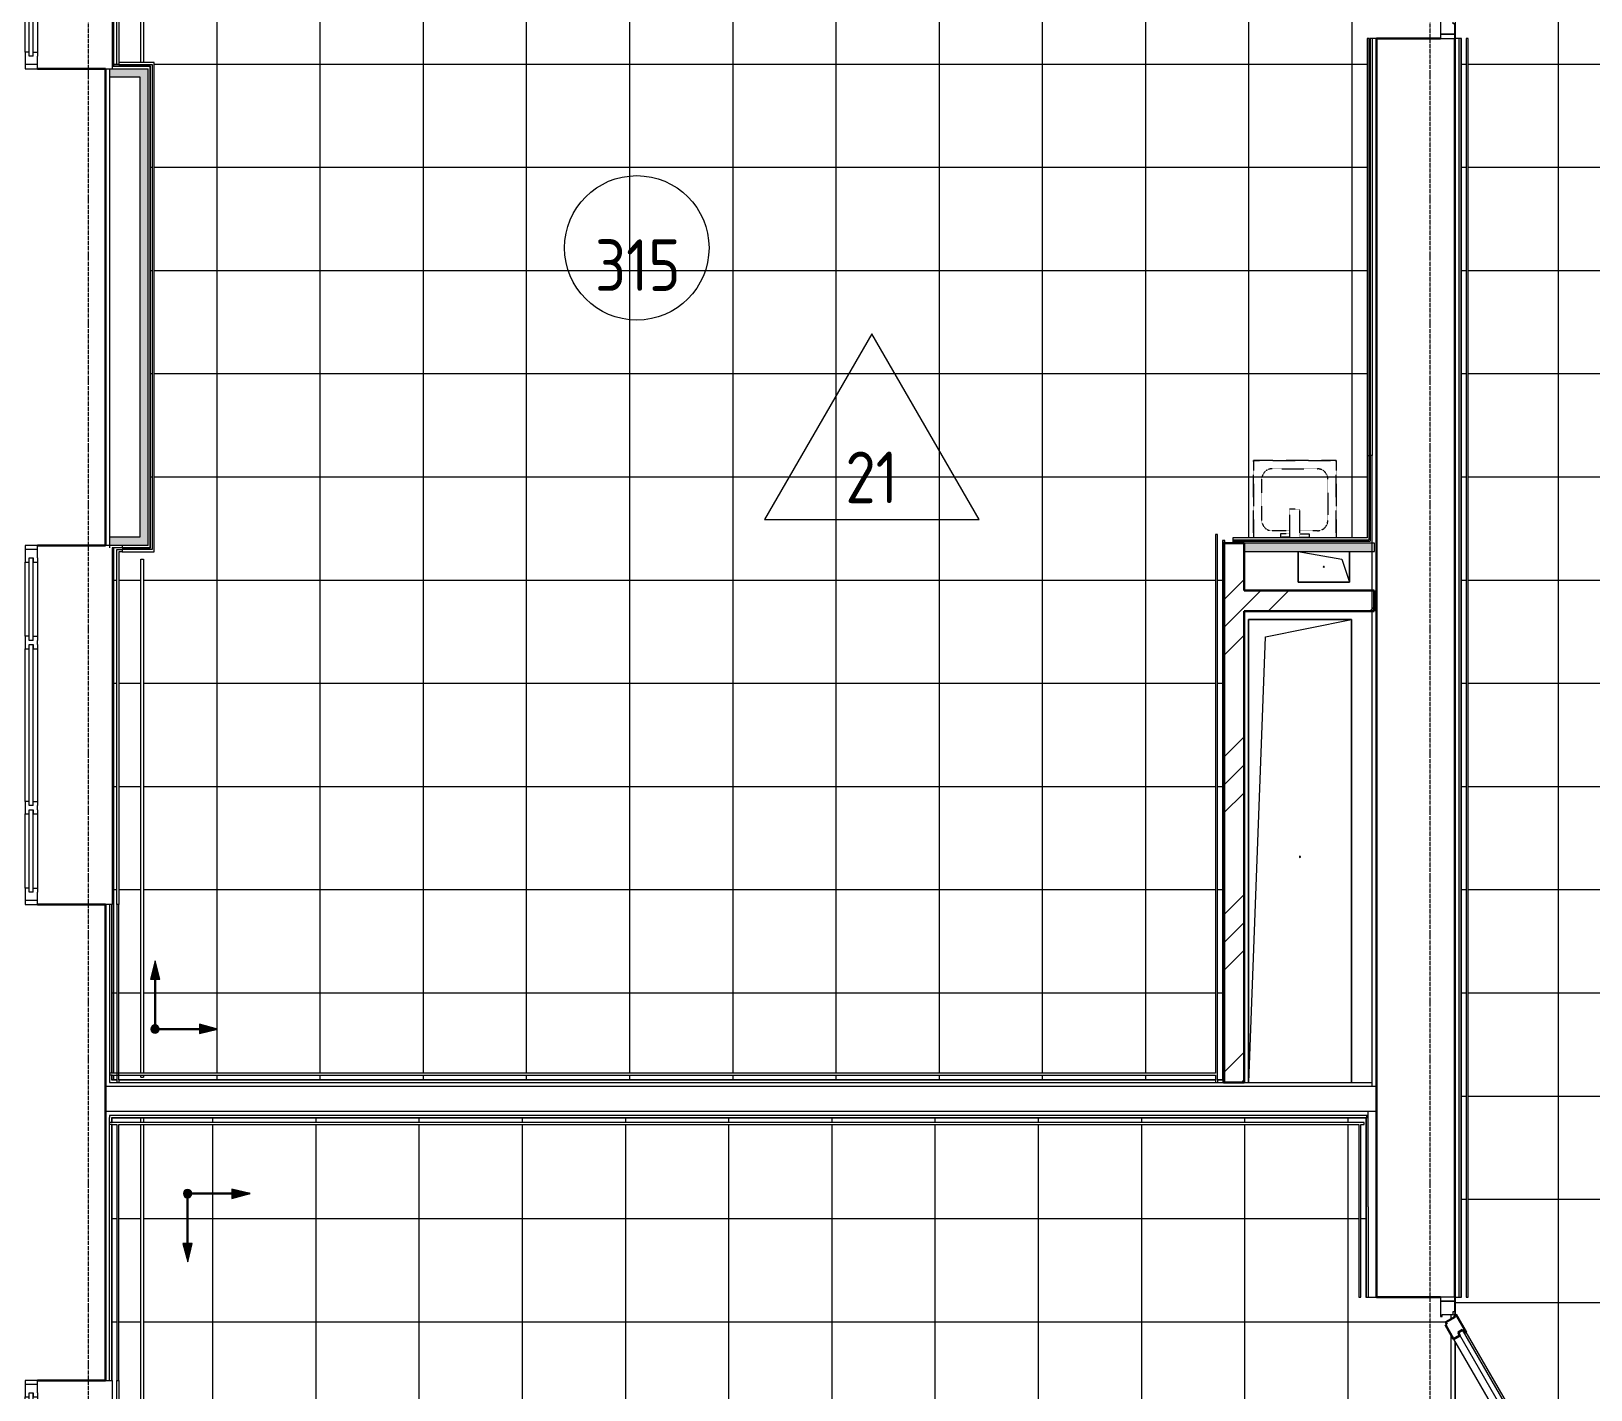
# Model space of a CAD drawing. Header units: millimetres. Extents: x -11798 to 72626, y -32713 to 44110.
# Drawn here: x -6778 to 779, y 27368 to 33950 of the extents above; entities that cross this region are included whole.
import ezdxf

# ---------------------------------------------------------------- set-up
doc = ezdxf.new("R2010")
doc.units = ezdxf.units.MM
doc.linetypes.add('200_ШТРИХ_ш1п0_6_', pattern=[1.6, 1, -0.6])
doc.linetypes.add('ADSK_Линия сетки', pattern=[25, 20, -2.5, 0, -2.5])
for name, color, linetype, lineweight in [('_ Окна', 7, 'Continuous', 9), ('Двери', 7, 'Continuous', 9), ('Марки', 7, 'Continuous', 20), ('Марки помещений', 7, 'Continuous', 20), ('Обобщенные модели', 7, 'Continuous', 18), ('Окна', 7, 'Continuous', 9), ('Оси', 7, 'Continuous', 9), ('Перекрытие', 7, 'Continuous', 18), ('Перекрытие штриховка', 7, 'Continuous', 18), ('Сантехника', 7, 'Continuous', 18), ('Стены внутренние', 7, 'Continuous', 18), ('Стены наружные', 7, 'Continuous', 18), ('Стены несущие', 7, 'Continuous', 30), ('Стены отделка', 7, 'Continuous', 30), ('Стены перегородки', 7, 'Continuous', 30), ('Стены штриховка', 7, 'Continuous', 9), ('Узлы', 7, 'Continuous', 18)]:
    doc.layers.add(name, color=color, linetype=linetype, lineweight=lineweight)
doc.layers.add('Линии', color=7, linetype='Continuous', lineweight=9, true_color=0x00a600)
doc.styles.add('GOST Common_2', font='GOST_Common.ttf', dxfattribs={"width": 0.9, "height": 250})
pattern_1 = [(45, (0, 0), (-381.661, 381.661), []), (45, (134.94, 0), (0, 763.322), []), (45, (-134.94, 0), (0, 763.322), [])]

# ---------------------------------------------------------------- blocks, each defined once
blk = doc.blocks.new('Дверь-Alumark_двупольная с глухим окном_S70 - 1400х2200 алюм ост Д30п-6129806-План полов 3-го этажа')
at = {"layer": 'Двери'}
for p, q in [((268.3, 623.2), (-416.7, 227.7)), ((248.2, 622), (-405.6, 244.5)), ((281.3, 600.7), (268.3, 623.2)), ((-403.7, 205.2), (281.3, 600.7)), ((-370.6, 183.9), (283.2, 561.4)), ((505.6, 290.7), (518.6, 313.2)), ((518.6, 313.2), (666.7, 227.7)), ((655.6, 244.5), (538.7, 312)), ((-416.7, 227.7), (-403.7, 205.2)), ((503.7, 251.4), (620.6, 183.9)), ((653.7, 205.2), (505.6, 290.7)), ((666.7, 227.7), (653.7, 205.2)), ((-575, 190), (-575, 120)), ((-555, 190), (-575, 190)), ((-555, 120), (-555, 190)), ((-505, 190), (-555, 190)), ((-555, 190), (-555, 120)), ((-505, 181), (-505, 190)), ((-490, 181), (-505, 181)), ((-490, 129), (-490, 181)), ((755, 181), (740, 181)), ((740, 181), (740, 129)), ((755, 190), (755, 181)), ((805, 190), (755, 190)), ((825, 190), (805, 190)), ((805, 190), (805, 120)), ((805, 120), (805, 190)), ((825, 120), (825, 190)), ((-575, 120), (-555, 120)), ((-555, 120), (-480, 120)), ((-480, 129), (-490, 129)), ((-480, 120), (-480, 129)), ((740, 129), (730, 129)), ((730, 129), (730, 120)), ((730, 120), (805, 120)), ((805, 120), (825, 120))]:
    blk.add_line(p, q, dxfattribs=at)
at = {"layer": 'Двери', "lineweight": 30}
for p, q in [((317.5, 662), (248.2, 622)), ((252.7, 614.2), (248.2, 622)), ((268.3, 623.2), (252.7, 614.2)), ((281.3, 600.7), (268.3, 623.2)), ((283.2, 561.4), (369.8, 611.4)), ((322, 654.2), (317.5, 662)), ((330.7, 659.2), (322, 654.2)), ((356.7, 614.2), (330.7, 659.2)), ((365.3, 619.2), (356.7, 614.2)), ((369.8, 611.4), (365.3, 619.2)), ((265.7, 591.7), (281.3, 600.7)), ((283.2, 561.4), (265.7, 591.7)), ((456.2, 349.2), (430.2, 304.2)), ((430.2, 304.2), (438.9, 299.2)), ((452.1, 362), (447.6, 354.2)), ((447.6, 354.2), (456.2, 349.2)), ((538.7, 312), (452.1, 362)), ((505.6, 290.7), (518.6, 313.2)), ((518.6, 313.2), (534.2, 304.2)), ((534.2, 304.2), (538.7, 312)), ((-405.6, 244.5), (-492.2, 194.5)), ((-416.7, 227.7), (-401.1, 236.7)), ((-403.7, 205.2), (-416.7, 227.7)), ((-401.1, 236.7), (-405.6, 244.5)), ((438.9, 299.2), (434.4, 291.4)), ((434.4, 291.4), (503.7, 251.4)), ((503.7, 251.4), (521.2, 281.7)), ((521.2, 281.7), (505.6, 290.7)), ((651.1, 236.7), (655.6, 244.5)), ((666.7, 227.7), (651.1, 236.7)), ((653.7, 205.2), (666.7, 227.7)), ((742.2, 194.5), (655.6, 244.5)), ((-492.2, 194.5), (-487.7, 186.7)), ((-487.7, 186.7), (-479, 191.7)), ((-479, 191.7), (-453, 146.7)), ((-453, 146.7), (-444.4, 151.7)), ((-444.4, 151.7), (-439.9, 143.9)), ((-439.9, 143.9), (-370.6, 183.9)), ((-388.1, 214.2), (-403.7, 205.2)), ((-370.6, 183.9), (-388.1, 214.2)), ((620.6, 183.9), (638.1, 214.2)), ((620.6, 183.9), (689.9, 143.9)), ((638.1, 214.2), (653.7, 205.2)), ((689.9, 143.9), (694.4, 151.7)), ((694.4, 151.7), (703, 146.7)), ((703, 146.7), (729, 191.7)), ((729, 191.7), (737.7, 186.7)), ((737.7, 186.7), (742.2, 194.5))]:
    blk.add_line(p, q, dxfattribs=at)
blk = doc.blocks.new('окно трехпол с фрамугой - 1700-2320_h_ _нов_-2116852-План полов 3-го этажа')
at = {"layer": '_ Окна', "lineweight": 18}
for p, q in [((-790, 135), (-870, 135)), ((-870, 135), (-870, 75)), ((-810, 95), (-810, 115)), ((-810, 115), (-790, 115)), ((-810, 95), (-790, 95)), ((-790, 115), (-790, 135)), ((-790, 95), (-790, 75)), ((-370, 135), (-430, 135)), ((-430, 135), (-430, 115)), ((-430, 115), (-410, 115)), ((-430, 95), (-430, 75)), ((-410, 95), (-430, 95)), ((-410, 115), (-410, 95)), ((-390, 95), (-390, 115)), ((-390, 115), (-370, 115)), ((-390, 95), (-370, 95)), ((-370, 115), (-370, 135)), ((-370, 95), (-370, 75)), ((430, 135), (370, 135)), ((370, 135), (370, 115)), ((370, 115), (390, 115)), ((370, 95), (370, 75)), ((390, 95), (370, 95)), ((390, 115), (390, 95)), ((410, 95), (410, 115)), ((410, 115), (430, 115)), ((410, 95), (430, 95)), ((430, 115), (430, 135)), ((430, 95), (430, 75)), ((790, 135), (790, 115)), ((870, 135), (790, 135)), ((790, 115), (810, 115)), ((790, 95), (790, 75)), ((810, 95), (790, 95)), ((810, 115), (810, 95)), ((870, 75), (870, 135)), ((-870, 75), (-810, 75)), ((-790, 75), (-810, 75)), ((-410, 75), (-430, 75)), ((-410, 75), (-390, 75)), ((-370, 75), (-390, 75)), ((390, 75), (370, 75)), ((390, 75), (410, 75)), ((430, 75), (410, 75)), ((810, 75), (790, 75)), ((810, 75), (870, 75))]:
    blk.add_line(p, q, dxfattribs=at)
at = {"layer": '_ Окна'}
for p, q in [((-850, 75), (-850, 135)), ((-810, 95), (-410, 95)), ((-790, 115), (-430, 115)), ((-390, 95), (390, 95)), ((-370, 115), (370, 115)), ((410, 95), (810, 95)), ((430, 115), (790, 115)), ((850, 75), (850, 135))]:
    blk.add_line(p, q, dxfattribs=at)
at = {"layer": 'Окна'}
for p, q in [((-790, 135), (-430, 135)), ((-370, 135), (370, 135)), ((430, 135), (790, 135)), ((-430, 75), (-790, 75)), ((370, 75), (-370, 75)), ((790, 75), (430, 75))]:
    blk.add_line(p, q, dxfattribs=at)
blk = doc.blocks.new('окно трехпол с фрамугой - 1700-2320_h_ _нов_-2116850-План полов 3-го этажа')
at = {"layer": '_ Окна', "lineweight": 18}
for p, q in [((-790, 135), (-870, 135)), ((-870, 135), (-870, 75)), ((-810, 95), (-810, 115)), ((-810, 115), (-790, 115)), ((-810, 95), (-790, 95)), ((-790, 115), (-790, 135)), ((-790, 95), (-790, 75)), ((-370, 135), (-430, 135)), ((-430, 135), (-430, 115)), ((-430, 115), (-410, 115)), ((-430, 95), (-430, 75)), ((-410, 95), (-430, 95)), ((-410, 115), (-410, 95)), ((-390, 95), (-390, 115)), ((-390, 115), (-370, 115)), ((-390, 95), (-370, 95)), ((-370, 115), (-370, 135)), ((-370, 95), (-370, 75)), ((430, 135), (370, 135)), ((370, 135), (370, 115)), ((370, 115), (390, 115)), ((370, 95), (370, 75)), ((390, 95), (370, 95)), ((390, 115), (390, 95)), ((410, 95), (410, 115)), ((410, 115), (430, 115)), ((410, 95), (430, 95)), ((430, 115), (430, 135)), ((430, 95), (430, 75)), ((790, 135), (790, 115)), ((870, 135), (790, 135)), ((790, 115), (810, 115)), ((790, 95), (790, 75)), ((810, 95), (790, 95)), ((810, 115), (810, 95)), ((870, 75), (870, 135)), ((-870, 75), (-810, 75)), ((-790, 75), (-810, 75)), ((-410, 75), (-430, 75)), ((-410, 75), (-390, 75)), ((-370, 75), (-390, 75)), ((390, 75), (370, 75)), ((390, 75), (410, 75)), ((430, 75), (410, 75)), ((810, 75), (790, 75)), ((810, 75), (870, 75))]:
    blk.add_line(p, q, dxfattribs=at)
at = {"layer": '_ Окна'}
for p, q in [((-850, 75), (-850, 135)), ((-810, 95), (-410, 95)), ((-790, 115), (-430, 115)), ((-390, 95), (390, 95)), ((-370, 115), (370, 115)), ((410, 95), (810, 95)), ((430, 115), (790, 115)), ((850, 75), (850, 135))]:
    blk.add_line(p, q, dxfattribs=at)
at = {"layer": 'Окна'}
for p, q in [((-790, 135), (-430, 135)), ((-370, 135), (370, 135)), ((430, 135), (790, 135)), ((-430, 75), (-790, 75)), ((370, 75), (-370, 75)), ((790, 75), (430, 75))]:
    blk.add_line(p, q, dxfattribs=at)
blk = doc.blocks.new('окно трехпол с фрамугой - 1700-2320_h_ _нов_-2116848-План полов 3-го этажа')
at = {"layer": '_ Окна', "lineweight": 18}
for p, q in [((-790, 135), (-870, 135)), ((-870, 135), (-870, 75)), ((-810, 95), (-810, 115)), ((-810, 115), (-790, 115)), ((-810, 95), (-790, 95)), ((-790, 115), (-790, 135)), ((-790, 95), (-790, 75)), ((-370, 135), (-430, 135)), ((-430, 135), (-430, 115)), ((-430, 115), (-410, 115)), ((-430, 95), (-430, 75)), ((-410, 95), (-430, 95)), ((-410, 115), (-410, 95)), ((-390, 95), (-390, 115)), ((-390, 115), (-370, 115)), ((-390, 95), (-370, 95)), ((-370, 115), (-370, 135)), ((-370, 95), (-370, 75)), ((430, 135), (370, 135)), ((370, 135), (370, 115)), ((370, 115), (390, 115)), ((370, 95), (370, 75)), ((390, 95), (370, 95)), ((390, 115), (390, 95)), ((410, 95), (410, 115)), ((410, 115), (430, 115)), ((410, 95), (430, 95)), ((430, 115), (430, 135)), ((430, 95), (430, 75)), ((790, 135), (790, 115)), ((870, 135), (790, 135)), ((790, 115), (810, 115)), ((790, 95), (790, 75)), ((810, 95), (790, 95)), ((810, 115), (810, 95)), ((870, 75), (870, 135)), ((-870, 75), (-810, 75)), ((-790, 75), (-810, 75)), ((-410, 75), (-430, 75)), ((-410, 75), (-390, 75)), ((-370, 75), (-390, 75)), ((390, 75), (370, 75)), ((390, 75), (410, 75)), ((430, 75), (410, 75)), ((810, 75), (790, 75)), ((810, 75), (870, 75))]:
    blk.add_line(p, q, dxfattribs=at)
at = {"layer": '_ Окна'}
for p, q in [((-850, 75), (-850, 135)), ((-810, 95), (-410, 95)), ((-790, 115), (-430, 115)), ((-390, 95), (390, 95)), ((-370, 115), (370, 115)), ((410, 95), (810, 95)), ((430, 115), (790, 115)), ((850, 75), (850, 135))]:
    blk.add_line(p, q, dxfattribs=at)
at = {"layer": 'Окна'}
for p, q in [((-790, 135), (-430, 135)), ((-370, 135), (370, 135)), ((430, 135), (790, 135)), ((-430, 75), (-790, 75)), ((370, 75), (-370, 75)), ((790, 75), (430, 75))]:
    blk.add_line(p, q, dxfattribs=at)
blk = doc.blocks.new('GM_Отверстие прямоугольное _в плите_ - Отверстие-3336504-План полов 3-го этажа')
at = {"layer": 'Обобщенные модели'}
for p, q in [((-250, -1092.5), (-250, 1150)), ((-250, 1150), (250, 1150)), ((250, 1150), (-250, 1150)), ((-250, 1150), (-250, -1092.5)), ((-166.7, 1066.7), (250, 1150)), ((250, 1150), (250, -1092.5)), ((250, -1092.5), (250, 1150)), ((-247.8, -1092.5), (-166.7, 1066.7))]:
    blk.add_line(p, q, dxfattribs=at)
for start, end in [(360, 180), (180, 360), (60, 165), (300, 360), (195, 270)]:
    blk.add_arc((0, 0), 2.5, start, end, dxfattribs=at)
blk = doc.blocks.new('GM_Отверстие прямоугольное _в плите_ - Отверстие-V52-План полов 3-го этажа')
at = {"layer": 'Обобщенные модели'}
for p, q in [((-75, 125), (75, 125)), ((75, 125), (-75, 125)), ((-75, -125), (-37.5, 87.5)), ((-37.5, 87.5), (75, 125)), ((75, 125), (75, -125)), ((75, -125), (75, 125)), ((75, -125), (-75, -125)), ((-75, -125), (75, -125))]:
    blk.add_line(p, q, dxfattribs=at)
for start, end in [(360, 180), (180, 360), (60, 165), (300, 360), (195, 270)]:
    blk.add_arc((0, 0), 2.5, start, end, dxfattribs=at)
blk = doc.blocks.new('SND_2D_Раковина - 400х400-V53-План полов 3-го этажа')
at = {"layer": 'Сантехника', "linetype": '200_ШТРИХ_ш1п0_6_'}
for p, q in [((-200, 155), (-200, -220)), ((-200, -220), (-200, 155)), ((-25, 155), (-25, 15)), ((25, 15), (25, 155)), ((200, -220), (200, 155)), ((200, 155), (200, -220)), ((-110, 120), (-25, 120)), ((-70, 150), (-25, 150)), ((-70, 135), (-70, 150)), ((-25, 135), (-70, 135)), ((70, 150), (25, 150)), ((25, 135), (70, 135)), ((25, 120), (110, 120)), ((70, 135), (70, 150)), ((-160, -130), (-160, 70)), ((-25, 15), (25, 15)), ((160, 70), (160, -130)), ((-200, -220), (200, -220)), ((200, -220), (-200, -220)), ((110, -180), (-110, -180))]:
    blk.add_line(p, q, dxfattribs=at)
for centre, start, end in [((-110, 70), 90, 180), ((110, 70), 0, 90), ((-110, -130), 180, 270), ((110, -130), 270, 0)]:
    blk.add_arc(centre, 50, start, end, dxfattribs=at)
blk = doc.blocks.new('ADSK_Марка_Помещение_ОдноЗначение - Номер-159740-План полов 3-го этажа')
at = {"layer": 'Марки помещений'}
blk.add_circle((0, 0), 3.5, dxfattribs=at)
blk = doc.blocks.new('ADSK_Марка_ПерекрытиеПол - Экземпляр_Отделка пола-158379-План полов 3-го этажа')
at = {"layer": 'Марки', "color": 1, "true_color": 0xff0000}
for p, q in [((0, 9), (-5.196, 0)), ((5.196, 0), (0, 9)), ((-5.196, 0), (5.196, 0))]:
    blk.add_line(p, q, dxfattribs=at)

msp = doc.modelspace()

# ---------------------------------------------------------------- hatches: boundary and pattern name
at = {"layer": 'Перекрытие штриховка', "lineweight": 9, "true_color": 0x787878}
h = msp.add_hatch(dxfattribs=at)
h.set_pattern_fill('FP_44', color=8, style=0, pattern_type=2)
h.set_pattern_definition([(270, (1622.2, 20790.47), (500, 3e-14), []), (0, (1622.2, 20790.47), (0, 500), [])])
h.paths.add_polyline_path([(-1006.598, 28867.307), (-1005.204, 28867.913), (-1006.598, 28869.307)])
h.paths.add_polyline_path([(-6385.788, 28869.307), (-6362.788, 28869.307), (-6362.788, 28892.307), (-6385.788, 28892.307)])
h.paths.add_polyline_path([(-6387.788, 28867.307), (-6385.788, 28869.307), (-6387.788, 28869.307)])
h.paths.add_polyline_path([(-6233.951, 28869.307), (-1039.598, 28869.307), (-1039.598, 28892.307), (-6233.951, 28892.307), (-6233.951, 28882.201), (-6245.951, 28882.201), (-6245.951, 28892.307), (-6352.788, 28892.307), (-6352.788, 28869.307), (-6245.951, 28869.307)])
h.paths.add_polyline_path([(-1029.598, 28869.307), (-1006.598, 28869.307), (-1006.598, 31482.297), (-994.598, 31482.297), (-994.598, 31469.797), (-955, 31469.797), (-955, 31494.797), (-305, 31494.797), (-305, 33915), (-295, 33914.137), (-295, 31894.797), (-292, 31894.797), (-292, 33915), (50, 33915), (50, 34010), (59, 34010), (59, 34000), (111, 34000), (111, 33985), (120, 33985), (120, 34000.392), (116.706, 34002.294), (120, 34008), (120, 34011.939), (76.672, 34036.954), (81.672, 34045.615), (73.878, 34050.115), (120, 34130), (120, 35100), (73.878, 35179.885), (81.672, 35184.385), (76.672, 35193.046), (120, 35219.046), (120, 35222), (116.706, 35227.706), (120, 35229.608), (120, 35245), (111, 35245), (111, 35230), (59, 35230), (59, 35220), (50, 35220), (50, 35315), (-292, 35315), (-292, 36418.568), (-6352.788, 36478.959), (-6352.681, 36455.958), (-295, 36395.597), (-295, 35315), (-305, 35315), (-305, 36385.696), (-6352.788, 36445.958), (-6352.788, 33798.253), (-6245.951, 33798.253), (-6245.951, 36443.493), (-6233.951, 36443.493), (-6233.951, 33798.253), (-6181.576, 33798.253), (-6181.576, 31428.253), (-6352.788, 31428.253), (-6352.788, 28902.307), (-6245.951, 28902.307), (-6245.951, 31392.806), (-6233.951, 31392.806), (-6233.951, 28902.307), (-1039.598, 28902.307), (-1039.598, 31510.797), (-1029.598, 31510.797), (-1029.598, 28871.782)])
h.paths.add_polyline_path([(-6385.788, 28902.307), (-6362.788, 28902.307), (-6362.788, 31438.253), (-6191.576, 31438.253), (-6191.576, 33788.253), (-6362.788, 33788.253), (-6362.788, 36479.059), (-6385.788, 36479.059), (-6385.788, 33780.253), (-6201.576, 33780.253), (-6201.576, 33778.253), (-6199.576, 33778.253), (-6199.576, 31448.253), (-6201.576, 31448.253), (-6201.587, 31446.253), (-6385.788, 31446.253), (-6385.788, 29087.584)])
h.paths.add_polyline_path([(-290, 36418.548), (-290.101, 36420.449), (-292, 36418.568)])
h.paths.add_polyline_path([(-6385.788, 36479.288), (-6387.788, 36481.059), (-6387.788, 36479.308)])
h = msp.add_hatch(dxfattribs=at)
h.set_pattern_fill('FP_16', color=8, style=0, pattern_type=2)
h.set_pattern_definition([(270, (10622.2, 22790.47), (500, 3e-14), []), (0, (10622.2, 22790.47), (0, 500), [])])
h.paths.add_polyline_path([(2656.288, 18658.136), (2658.288, 18658.136), (2658.275, 18660.136), (2656.308, 18658.155)])
h.paths.add_polyline_path([(152, 20572.136), (150, 20570.136), (152, 20570.136)])
h.paths.add_polyline_path([(152, 12403.783), (175, 12403.783), (175, 17577), (185, 17577), (185, 12403.783), (2663.958, 12403.783), (2623.372, 18645.136), (2314.747, 18645.136), (2314.747, 19965.136), (2324.747, 19965.136), (2324.747, 18655.136), (2656.308, 18655.136), (2656.288, 18658.136), (2329.747, 18658.136), (2329.747, 18660.136), (2327.747, 18660.136), (2327.747, 19998.136), (2329.747, 19998.136), (2329.747, 20000.136), (2327.747, 20000.136), (2327.747, 20010.136), (2339.747, 20010.136), (2339.747, 20572.136), (2807.464, 20572.136), (2807.347, 20595.136), (2339.747, 20595.136), (2339.747, 20605.136), (2807.296, 20605.136), (2792.895, 23426.386), (2605.402, 23426.386), (2605.402, 20612.525), (2593.402, 20612.525), (2593.402, 23426.386), (2552.63, 23426.386), (2552.63, 23428.386), (2550.63, 23428.386), (2550.63, 25728.326), (2552.63, 25728.326), (2552.63, 25730.326), (2781.246, 25730.326), (2752.141, 31456.299), (2605.402, 31456.299), (2605.402, 25799.699), (2593.402, 25799.699), (2593.402, 31456.299), (2552.63, 31456.299), (2552.63, 31458.299), (2550.63, 31458.299), (2550.63, 33776.758), (2552.63, 33776.758), (2552.63, 33778.758), (2740.336, 33778.758), (2729.239, 35740.947), (2605.402, 35740.947), (2605.402, 33851.02), (2593.402, 33851.02), (2593.402, 35740.947), (2487.87, 35740.947), (2487.87, 36357.867), (1766.074, 36365.483), (1766.916, 36375.052), (2487.87, 36367.868), (2487.87, 36390.869), (1766.398, 36398.058), (1766.518, 36450.059), (1682.008, 36450.055), (1684.081, 36446.38), (869.73, 35986.972), (865.308, 35994.81), (856.045, 35990.877), (831.048, 36035.187), (822.338, 36030.274), (817.916, 36038.112), (1551.927, 36452.197), (581.975, 36461.862), (756.548, 36358.74), (751.971, 36350.991), (760.581, 36345.905), (734.134, 36301.132), (742.744, 36296.046), (738.166, 36288.297), (449.731, 36458.68), (452.374, 36463.154), (366.978, 36463.255), (366.238, 36412.009), (185, 36413.815), (185, 36390.814), (366.238, 36389.008), (366.139, 36379.009), (185, 36380.814), (185, 35315), (175, 35315), (175, 36413.915), (152, 36413.815), (152, 35315), (120, 35315), (120, 35229.608), (124.5, 35232.206), (592, 34422.472), (584.206, 34417.972), (589.206, 34409.312), (544.172, 34383.312), (549.172, 34374.652), (541.378, 34370.152), (120, 35100), (120, 34130), (221.378, 34305.592), (229.172, 34301.092), (234.172, 34309.752), (279.206, 34283.752), (284.206, 34292.413), (292, 34287.913), (124.5, 33997.794), (120, 34000.392), (120, 33915), (152, 33915), (152, 27817), (120, 27817), (120, 27731.608), (124.5, 27734.206), (592, 26924.472), (584.206, 26919.972), (589.206, 26911.312), (544.172, 26885.312), (549.172, 26876.652), (541.378, 26872.152), (120, 27602), (120, 26632), (221.378, 26807.592), (229.172, 26803.092), (234.172, 26811.752), (279.206, 26785.752), (284.206, 26794.413), (292, 26789.913), (124.5, 26499.794), (120, 26502.392), (120, 26417), (152, 26417), (152, 20572.136), (175, 20572.136), (175, 26417), (185, 26417), (185, 20605.136), (339.747, 20605.136), (339.747, 20595.136), (185, 20595.136), (185, 20572.136), (339.747, 20572.136), (339.747, 20010.136), (352.542, 20010), (352.542, 19998.136), (152, 19998.136), (152, 19975.136), (352.542, 19975.136), (352.542, 19965.136), (185, 19965.136), (185, 18977), (175, 18977), (175, 19965.136), (152, 19965.136), (152, 18977), (140, 18977), (140, 18867.359), (592, 18084.472), (584.206, 18079.972), (589.206, 18071.312), (544.172, 18045.312), (549.172, 18036.652), (541.378, 18032.152), (140, 18727.359), (140, 17826.641), (221.378, 17967.592), (229.172, 17963.092), (234.172, 17971.752), (279.206, 17945.752), (284.206, 17954.413), (292, 17949.913), (140, 17686.641), (140, 17577), (152, 17577), (152, 12437.967)])
h.paths.add_polyline_path([(2696.959, 12403.783), (2656.308, 18645.136), (2633.375, 18644.801), (2675.001, 12403.783), (2679.367, 12403.783)])
h.paths.add_polyline_path([(152, 19998.136), (152, 20000.136), (150, 20000.136)])
h.paths.add_polyline_path([(2642.333, 23438.386), (2643.06, 23438.386), (2643.06, 25718.326), (2562.63, 25718.326), (2562.63, 23438.386), (2605.402, 23438.386)])
h.paths.add_polyline_path([(120, 26510), (121.706, 26512.954), (120, 26512.954)])
h.paths.add_polyline_path([(120, 27720.061), (121.706, 27721.046), (120, 27724), (120, 27721.046)])
h.paths.add_polyline_path([(185, 27817), (175, 27817), (175, 33915), (185, 33915), (185, 28717.307)])
h.paths.add_polyline_path([(120, 34008), (121.706, 34010.954), (120, 34010.954)])
h.paths.add_polyline_path([(120, 35218.061), (121.706, 35219.046), (120, 35222), (120, 35219.046)])
h.paths.add_polyline_path([(2730.159, 35780.947), (2727.071, 36355.484), (2527.87, 36357.469), (2527.87, 35780.947), (2729.239, 35780.947)])
h.paths.add_polyline_path([(2727.188, 36365.483), (2727.071, 36388.485), (2527.87, 36390.466), (2527.87, 36367.469), (2727.071, 36365.484)])
h.paths.add_polyline_path([(2729.072, 36388.466), (2728.961, 36390.366), (2727.239, 36388.485), (2729.061, 36388.466)])
h.paths.add_polyline_path([(152, 36414.144), (152, 36416.144), (150.247, 36415.915)])
h.paths.add_polyline_path([(123.619, 36426.427), (123.619, 36466.429), (120, 36466.425), (120, 36426.464)])
h.paths.add_polyline_path([(1670.95, 36449.306), (1673.921, 36450.982), (1670.527, 36450.055)])
h.paths.add_polyline_path([(462.918, 36461.343), (462.918, 36463.049), (459.981, 36463.078)])
h = msp.add_hatch(dxfattribs=at)
h.set_pattern_fill('FP_45', color=8, style=0, pattern_type=2)
h.set_pattern_definition([(270, (602.2, 29197.3), (500, 3e-14), []), (0, (602.2, 29197.3), (0, 500), [])])
h.paths.add_polyline_path([(-4891.788, 20622.136), (-1323, 20622.136), (-1323, 20625.136), (-4891.788, 20625.136)])
h.paths.add_polyline_path([(-4893.788, 20620.136), (-4891.788, 20622.136), (-4893.788, 20622.136)])
h.paths.add_polyline_path([(-312, 21054.136), (-312, 21052.136), (-310, 21052.136)])
h.paths.add_polyline_path([(-312, 28685.307), (-310, 28685.307), (-310, 28685.974)])
h.paths.add_polyline_path([(-1076.751, 20635.136), (-723, 20635.136), (-723, 21055.136), (-698, 21055.136), (-698, 21058.136), (-345, 21058.136), (-345, 26417), (-335, 26417), (-335, 21054.136), (-312, 21054.136), (-312, 26417), (50, 26417), (50, 26512), (59, 26512), (59, 26502), (111, 26502), (111, 26487), (120, 26487), (120, 26502.392), (116.706, 26504.294), (120, 26510), (120, 26513.939), (76.672, 26538.954), (81.672, 26547.615), (73.878, 26552.115), (120, 26632), (120, 27602), (73.878, 27681.885), (81.672, 27686.385), (76.672, 27695.046), (120, 27721.046), (120, 27724), (116.706, 27729.706), (120, 27731.608), (120, 27747), (111, 27747), (111, 27732), (59, 27732), (59, 27722), (50, 27722), (50, 27817), (-312, 27817), (-312, 28685.307), (-6233.951, 28685.307), (-6233.951, 28662.307), (-320, 28662.307), (-320, 28652.307), (-335, 28652.307), (-335, 27817), (-345, 27817), (-345, 28652.307), (-6233.951, 28652.307), (-6233.951, 25703.256), (-6183.413, 25703.256), (-6183.413, 23436.794), (-6352.788, 23436.794), (-6352.788, 21461.201), (-6245.951, 21461.201), (-6245.951, 23385), (-6233.951, 23385), (-6233.951, 21461.201), (-4858.788, 21461.201), (-4858.788, 20635.136), (-1323, 20635.136)])
h.paths.add_polyline_path([(-4868.788, 20635.136), (-4868.788, 21451.201), (-6233.951, 21451.201), (-6233.951, 21428.201), (-4893.788, 21428.201), (-4893.788, 21426.201), (-4891.788, 21426.201), (-4891.788, 20635.136)])
h.paths.add_polyline_path([(-345, 21028.136), (-300, 21028.136), (-300, 21042.136), (-698, 21042.136), (-698, 21028.136), (-610, 21028.136)])
h.paths.add_polyline_path([(-6385.788, 21428.201), (-6362.788, 21428.201), (-6362.788, 21451.201), (-6385.788, 21451.201)])
h.paths.add_polyline_path([(-6385.788, 21426.201), (-6385.788, 21428.201), (-6387.788, 21426.201)])
h.paths.add_polyline_path([(-6245.951, 21428.201), (-6245.951, 21451.201), (-6352.788, 21451.201), (-6352.788, 21428.201)])
h.paths.add_polyline_path([(-6362.788, 21461.201), (-6362.788, 23446.794), (-6193.413, 23446.794), (-6193.413, 25693.256), (-6233.951, 25693.256), (-6233.951, 25685.256), (-6203.413, 25685.256), (-6203.413, 25683.256), (-6201.413, 25683.256), (-6201.413, 23456.794), (-6203.413, 23456.794), (-6203.413, 23454.794), (-6385.788, 23454.794), (-6385.788, 21461.201)])
h.paths.add_polyline_path([(-6385.788, 25685.256), (-6245.951, 25685.256), (-6245.951, 25693.256), (-6362.788, 25693.256), (-6362.788, 28652.307), (-6385.788, 28652.307), (-6385.788, 26141.931)])
h.paths.add_polyline_path([(-6245.951, 25703.256), (-6245.951, 28652.307), (-6352.788, 28652.307), (-6352.788, 25703.256)])
h.paths.add_polyline_path([(-6352.788, 28662.307), (-6245.951, 28662.307), (-6245.951, 28685.307), (-6385.788, 28685.307), (-6385.788, 28662.307), (-6362.788, 28662.307)])
h.paths.add_polyline_path([(-6385.788, 28685.307), (-6387.788, 28687.307), (-6387.521, 28685.307)])
h.paths.add_polyline_path([(-306, 28685.307), (-300, 28685.307), (-300, 28697.307), (-306, 28697.307), (-306, 28687.307)])
at = {"layer": 'Стены внутренние'}
for points in [[(-6251.576, 33728.253), (-6251.576, 33768.253), (-6397.788, 33768.253), (-6397.788, 33728.253)], [(-6211.576, 31498.253), (-6211.576, 33768.253), (-6251.576, 33767.267), (-6251.576, 31498.253)], [(-6397.788, 31458.253), (-6211.576, 31459.253), (-6211.576, 31498.253), (-6397.788, 31498.253), (-6397.788, 31459.253)], [(-900.598, 31429.797), (-280, 31429.797), (-280, 31469.797), (-900.598, 31469.797), (-900.598, 31458.253)]]:
    msp.add_hatch(color=256, dxfattribs=at).paths.add_polyline_path(points)
at = {"layer": 'Стены внутренние', "lineweight": 9}
h = msp.add_hatch(dxfattribs=at)
h.set_pattern_fill('FP_1', color=256, style=0, pattern_type=2)
h.set_pattern_definition(pattern_1)
h.paths.add_polyline_path([(-1000.598, 28857.307), (-900.598, 28857.307), (-900.598, 31469.797), (-994.598, 31469.797), (-994.598, 31418.397), (-1000.598, 31429.797), (-1000.598, 29087.584)])
h = msp.add_hatch(dxfattribs=at)
h.set_pattern_fill('FP_1', color=256, style=0, pattern_type=2)
h.set_pattern_definition(pattern_1)
h.paths.add_polyline_path([(-275.061, 31139.797), (-275.715, 31239.797), (-900.598, 31239.797), (-900.598, 31139.797), (-280, 31139.797)])
at = {"layer": 'Узлы', "true_color": 0xff0000}
for points in [[(-6200.173, 29357.199), (-6154.565, 29357.199), (-6176.548, 29445.37), (-6197.788, 29366.103)], [(-6177.788, 29095.155), (-6172.611, 29095.836), (-6167.788, 29097.834), (-6163.646, 29101.013), (-6160.467, 29105.155), (-6158.469, 29109.979), (-6157.788, 29115.155), (-6158.469, 29120.331), (-6160.467, 29125.155), (-6163.646, 29129.297), (-6167.788, 29132.476), (-6172.611, 29134.474), (-6177.788, 29135.155), (-6182.964, 29134.474), (-6187.788, 29132.476), (-6191.93, 29129.297), (-6195.108, 29125.155), (-6197.106, 29120.331), (-6197.788, 29115.155), (-6197.106, 29109.979), (-6195.108, 29105.155), (-6191.93, 29101.013), (-6187.788, 29097.834), (-6182.964, 29095.836)], [(-5963.137, 29093.172), (-5874.966, 29115.155), (-5963.137, 29138.78)], [(-6020.299, 28298.436), (-6015.123, 28299.118), (-6010.299, 28301.116), (-6006.157, 28304.294), (-6002.979, 28308.436), (-6000.981, 28313.26), (-6000.299, 28318.436), (-6000.981, 28323.613), (-6002.979, 28328.436), (-6006.157, 28332.579), (-6010.299, 28335.757), (-6015.123, 28337.755), (-6020.299, 28338.436), (-6025.476, 28337.755), (-6030.299, 28335.757), (-6034.441, 28332.579), (-6037.62, 28328.436), (-6039.618, 28323.613), (-6040.299, 28318.436), (-6039.618, 28313.26), (-6037.62, 28308.436), (-6034.441, 28304.294), (-6030.299, 28301.116), (-6025.476, 28299.118)], [(-5805.648, 28294.811), (-5717.478, 28318.436), (-5805.648, 28340.42), (-5805.648, 28298.436)], [(-6019.06, 27988.222), (-5997.077, 28076.392), (-6042.685, 28076.392), (-6020.299, 27992.847)]]:
    msp.add_hatch(color=1, dxfattribs=at).paths.add_polyline_path(points)

# ---------------------------------------------------------------- linework, layer by layer
at = {"layer": 'Линии', "color": 1, "lineweight": 18, "true_color": 0xff0000}
for p, q in [((-6176.548, 29445.37), (-6200.173, 29357.199)), ((-6154.565, 29357.199), (-6176.548, 29445.37)), ((-6200.173, 29357.199), (-6154.565, 29357.199)), ((-5963.137, 29138.78), (-5963.137, 29093.172)), ((-5874.966, 29115.155), (-5963.137, 29138.78)), ((-5963.137, 29093.172), (-5874.966, 29115.155)), ((-5717.478, 28318.436), (-5805.648, 28340.42)), ((-5805.648, 28340.42), (-5805.648, 28294.811)), ((-5805.648, 28294.811), (-5717.478, 28318.436)), ((-6042.685, 28076.392), (-6019.06, 27988.222)), ((-5997.077, 28076.392), (-6042.685, 28076.392)), ((-6019.06, 27988.222), (-5997.077, 28076.392))]:
    msp.add_line(p, q, dxfattribs=at)
at = {"layer": 'Линии', "color": 1, "lineweight": 30, "true_color": 0xff0000}
for p, q in [((-6177.788, 29115.155), (-6177.788, 29415.155)), ((-6177.788, 29115.155), (-5877.788, 29115.155)), ((-6020.299, 28318.436), (-5720.299, 28318.436)), ((-6020.299, 28318.436), (-6020.299, 28018.436))]:
    msp.add_line(p, q, dxfattribs=at)
at = {"layer": 'Линии', "color": 1, "lineweight": 18, "true_color": 0xff0000}
for centre, start, end in [((-6177.788, 29115.155), 0, 180), ((-6177.788, 29115.155), 180, 0), ((-6020.299, 28318.436), 0, 180), ((-6020.299, 28318.436), 180, 0)]:
    msp.add_arc(centre, 20, start, end, dxfattribs=at)
at = {"layer": 'Оси', "linetype": 'ADSK_Линия сетки'}
for p, q in [((-6500.435, -5665.072), (-6500.435, 44110.064)), ((-0.435, -5665.072), (-0.435, 43356.344))]:
    msp.add_line(p, q, dxfattribs=at)
at = {"layer": 'Перекрытие'}
for p, q in [((120, 27747), (120, 27731.608)), ((120, 27724), (120, 27720.061)), ((120, 27602), (120, 26632))]:
    msp.add_line(p, q, dxfattribs=at)
at = {"layer": 'Стены внутренние'}
for p, q in [((-6245.951, 33798.253), (-6245.951, 36443.493)), ((-6233.951, 36443.493), (-6233.951, 33798.253)), ((-6362.788, 33788.253), (-6362.788, 35508.253)), ((-6352.788, 35508.253), (-6352.788, 33798.253)), ((-6352.788, 33788.253), (-6362.788, 33788.253)), ((-6397.788, 31458.253), (-6397.788, 31446.253)), ((-6362.788, 31438.253), (-6337.788, 31438.253)), ((-6362.788, 29718.253), (-6362.788, 31438.253)), ((-6337.788, 31428.253), (-6352.788, 31428.253)), ((-6352.788, 31428.253), (-6352.788, 29718.253)), ((-6245.951, 28902.307), (-6245.951, 31392.806)), ((-6245.951, 31392.806), (-6233.951, 31392.806)), ((-6233.951, 31392.806), (-6233.951, 28902.307)), ((-6245.951, 28882.201), (-6245.951, 28892.307)), ((-6245.951, 28882.201), (-6233.951, 28882.201)), ((-6233.951, 28892.307), (-6233.951, 28882.201)), ((-6245.951, 28662.307), (-6245.951, 28685.307)), ((-6245.951, 25703.256), (-6245.951, 28652.484)), ((-6233.951, 28685.307), (-6233.951, 28662.307)), ((-6233.951, 28652.504), (-6233.951, 25703.256)), ((-6362.788, 25693.256), (-6362.788, 27413.256)), ((-6352.788, 27413.256), (-6352.788, 25703.256))]:
    msp.add_line(p, q, dxfattribs=at)
at = {"layer": 'Стены наружные'}
for p, q in [((-6385.788, 35508.253), (-6385.788, 33780.253)), ((-6337.788, 31446.253), (-6385.788, 31446.253)), ((-6385.788, 31446.253), (-6385.788, 29718.253)), ((-6385.788, 27413.256), (-6385.788, 25685.256))]:
    msp.add_line(p, q, dxfattribs=at)
at = {"layer": 'Стены несущие'}
for p, q in [((50, 33915), (-260, 33915)), ((-260, 28837.307), (-260, 33915)), ((120, 27817), (120, 33915)), ((-6417.788, 33768.253), (-6747.788, 33768.253)), ((-6417.788, 31458.253), (-6417.788, 33768.253)), ((-6747.788, 31458.253), (-6417.788, 31458.253)), ((-1000.598, 31469.797), (-1000.598, 28857.307)), ((-900.598, 31469.797), (-1000.598, 31469.797)), ((-900.598, 31239.797), (-900.598, 31469.797)), ((-270.598, 31239.797), (-900.598, 31239.797)), ((-270.598, 31139.797), (-270.598, 31239.797)), ((-900.598, 31139.797), (-270.598, 31139.797)), ((-900.598, 28857.307), (-900.598, 31139.797)), ((-6417.788, 29718.253), (-6747.788, 29718.253)), ((-6417.788, 27413.256), (-6417.788, 29718.253)), ((-1000.598, 28857.307), (-900.598, 28857.307)), ((-260, 28837.307), (-260, 27817)), ((-260, 27817), (50, 27817)), ((-6747.788, 27413.256), (-6417.788, 27413.256))]:
    msp.add_line(p, q, dxfattribs=at)
at = {"layer": 'Стены отделка', "lineweight": 9}
for p, q in [((-295, 33915), (-305, 33915)), ((-305, 33915), (-305, 31494.797)), ((-295, 31894.797), (-295, 33915)), ((-260, 33915), (-292, 33915)), ((-292, 33915), (-292, 31894.797)), ((152, 33915), (120, 33915)), ((152, 27817), (152, 33915)), ((175, 33915), (175, 27817)), ((185, 33915), (175, 33915)), ((185, 27817), (185, 33915)), ((-6201.576, 33780.253), (-6385.788, 33780.253)), ((-6385.788, 33780.253), (-6385.788, 33768.253)), ((-6181.576, 33798.253), (-6352.788, 33798.253)), ((-6352.788, 33798.253), (-6352.788, 33788.253)), ((-6352.788, 33788.253), (-6191.576, 33788.253)), ((-6199.576, 31448.253), (-6199.576, 33778.253)), ((-6191.576, 33788.253), (-6191.576, 31438.253)), ((-6181.576, 31428.253), (-6181.576, 33798.253)), ((-6417.788, 33768.253), (-6211.576, 33768.253)), ((-6397.788, 33768.253), (-6397.788, 31498.253)), ((-6397.788, 33728.253), (-6251.576, 33728.253)), ((-6251.576, 33728.253), (-6251.576, 31498.253)), ((-6211.576, 31458.253), (-6211.576, 33768.253)), ((-280, 31894.797), (-295, 31894.797)), ((-280, 31469.797), (-280, 31894.797)), ((-1029.598, 31510.797), (-1039.598, 31510.797)), ((-1039.598, 31510.797), (-1039.598, 28902.307)), ((-1029.598, 28869.307), (-1029.598, 31510.797)), ((-6417.788, 31458.253), (-6417.788, 31458.253)), ((-6211.576, 31458.253), (-6417.788, 31458.253)), ((-6251.576, 31498.253), (-6397.788, 31498.253)), ((-6397.788, 31498.253), (-6397.788, 31458.253)), ((-6337.788, 31458.253), (-6337.788, 31446.253)), ((-6337.788, 31446.253), (-6201.576, 31446.253)), ((-6191.576, 31438.253), (-6337.788, 31438.253)), ((-6337.788, 31438.253), (-6337.788, 31428.253)), ((-994.598, 31482.297), (-1006.598, 31482.297)), ((-1006.598, 31482.297), (-1006.598, 28869.307)), ((-994.598, 28857.307), (-994.598, 31482.297)), ((-305, 31494.797), (-955, 31494.797)), ((-955, 31494.797), (-955, 31469.797)), ((-270, 31469.797), (-900.598, 31469.797)), ((-280, 28837.307), (-280, 31469.797)), ((-270, 31429.797), (-270, 31469.797)), ((-6337.788, 31428.253), (-6181.576, 31428.253)), ((-900.598, 31429.797), (-270, 31429.797)), ((-6385.788, 29718.253), (-6417.788, 29718.253)), ((-6385.788, 28902.307), (-6385.788, 29718.253)), ((-6362.788, 29718.253), (-6362.788, 28869.307)), ((-6352.788, 29718.253), (-6362.788, 29718.253)), ((-6352.788, 28869.307), (-6352.788, 29718.253)), ((-6397.788, 28867.307), (-6397.788, 28857.307)), ((-1039.598, 28902.307), (-6385.788, 28902.307)), ((-6385.788, 28892.307), (-1039.598, 28892.307)), ((-6385.788, 28869.307), (-6385.788, 28892.307)), ((-6362.788, 28869.307), (-6385.788, 28869.307)), ((-1039.598, 28869.307), (-6352.788, 28869.307)), ((-1039.598, 28892.307), (-1039.598, 28869.307)), ((-1006.598, 28869.307), (-1029.598, 28869.307)), ((-6397.788, 28857.307), (-280, 28857.307)), ((-300, 28254.648), (-300, 28717.307)), ((-300, 28697.307), (-6397.788, 28697.307)), ((-6397.788, 28697.307), (-6397.788, 28687.307)), ((-6385.788, 28685.307), (-312, 28685.307)), ((-6385.788, 28662.307), (-6385.788, 28685.307)), ((-320, 28662.307), (-6385.788, 28662.307)), ((-6385.788, 27413.256), (-6385.788, 28652.307)), ((-6385.788, 28652.307), (-6362.788, 28652.307)), ((-6362.788, 28652.307), (-6362.788, 27413.256)), ((-6352.788, 28652.307), (-345, 28652.307)), ((-6352.788, 27413.256), (-6352.788, 28652.307)), ((-345, 28652.307), (-345, 27817)), ((-335, 28652.307), (-320, 28652.307)), ((-335, 27817), (-335, 28652.307)), ((-320, 28652.307), (-320, 28662.307)), ((-312, 28685.307), (-312, 27817)), ((-306, 28685.307), (-306, 28697.307)), ((-300, 28685.307), (-306, 28685.307)), ((-345, 27817), (-335, 27817)), ((-312, 27817), (-260, 27817)), ((120, 27817), (152, 27817)), ((175, 27817), (185, 27817)), ((-6417.788, 27413.256), (-6385.788, 27413.256)), ((-6397.788, 27414.256), (-6397.788, 27413.256)), ((-6362.788, 27413.256), (-6352.788, 27413.256))]:
    msp.add_line(p, q, dxfattribs=at)
at = {"layer": 'Стены перегородки', "lineweight": 18}
for p, q in [((-260, 28837.307), (-6417.788, 28837.307)), ((-6417.788, 28717.307), (-260, 28717.307))]:
    msp.add_line(p, q, dxfattribs=at)
at = {"layer": 'Стены штриховка'}
for p, q in [((-290, 33915), (-290, 31479.797)), ((-280, 33915), (-280, 31894.797)), ((140, 27817), (140, 33915)), ((150, 27817), (150, 33915)), ((-6199.576, 33778.253), (-6385.788, 33778.253)), ((-6201.576, 31446.253), (-6201.576, 33780.253)), ((-6199.576, 33780.253), (-6201.576, 33780.253)), ((-6199.576, 33778.253), (-6199.576, 33780.253)), ((-305, 31894.797), (-295, 31894.797)), ((-296, 31485.797), (-296, 31894.797)), ((-6337.788, 31448.253), (-6199.576, 31448.253)), ((-6201.576, 31446.253), (-6199.576, 31446.253)), ((-6199.576, 31446.253), (-6199.576, 31448.253)), ((-1004.598, 31482.297), (-1004.598, 28867.307)), ((-955, 31485.797), (-296, 31485.797)), ((-955, 31479.797), (-290, 31479.797)), ((-6397.788, 29718.253), (-6397.788, 28867.307)), ((-6387.788, 28902.307), (-6387.788, 29718.253)), ((-6385.788, 28902.307), (-6397.788, 28902.307)), ((-6385.788, 28892.307), (-6397.788, 28892.307)), ((-6387.788, 28867.307), (-6387.788, 28892.307)), ((-6362.788, 28867.307), (-6387.788, 28867.307)), ((-6362.788, 28869.307), (-6362.788, 28857.307)), ((-6352.788, 28869.307), (-6352.788, 28857.307)), ((-1039.598, 28867.307), (-6352.788, 28867.307)), ((-1039.598, 28869.307), (-1039.598, 28857.307)), ((-1029.598, 28869.307), (-1029.598, 28857.307)), ((-1004.598, 28867.307), (-1029.598, 28867.307)), ((-6397.788, 27414.256), (-6397.788, 28687.307)), ((-6385.788, 28662.307), (-6397.788, 28662.307)), ((-6385.788, 28652.307), (-6397.788, 28652.307)), ((-6387.788, 28687.307), (-306, 28687.307)), ((-6387.788, 28662.307), (-6387.788, 28687.307)), ((-6387.788, 27413.256), (-6387.788, 28652.307)), ((-310, 28685.307), (-310, 27817)), ((-306, 28685.307), (-310, 28685.307)), ((-300, 28254.648), (-300, 27817))]:
    msp.add_line(p, q, dxfattribs=at)

# ---------------------------------------------------------------- block references
at = {"layer": 'Двери', "rotation": 269.9999999999999}
for p in [(-70, 34740), (-70, 27242)]:
    msp.add_blockref('Дверь-Alumark_двупольная с глухим окном_S70 - 1400х2200 алюм ост Д30п-6129806-План полов 3-го этажа', p, dxfattribs=at)
at = {"layer": 'Марки', "color": 1, "true_color": 0xff0000, "xscale": 99.99999999999993, "yscale": 99.99999999999993, "zscale": 99.99999999999993}
msp.add_blockref('ADSK_Марка_ПерекрытиеПол - Экземпляр_Отделка пола-158379-План полов 3-го этажа', (-2704.67, 31583.899), dxfattribs=at)
at = {"layer": 'Марки помещений', "xscale": 99.99999999999993, "yscale": 99.99999999999993, "zscale": 99.99999999999993}
msp.add_blockref('ADSK_Марка_Помещение_ОдноЗначение - Номер-159740-План полов 3-го этажа', (-3843.701, 32900.176), dxfattribs=at)
at = {"layer": 'Обобщенные модели', "rotation": 269.9999999999997}
msp.add_blockref('GM_Отверстие прямоугольное _в плите_ - Отверстие-V52-План полов 3-го этажа', (-515, 31354.797), dxfattribs=at)
at = {"layer": 'Обобщенные модели'}
msp.add_blockref('GM_Отверстие прямоугольное _в плите_ - Отверстие-3336504-План полов 3-го этажа', (-630.435, 29949.797), dxfattribs=at)
at = {"layer": 'Окна', "rotation": 90.0000000000002}
for name, p in [('окно трехпол с фрамугой - 1700-2320_h_ _нов_-2116852-План полов 3-го этажа', (-6672.788, 34638.253)), ('окно трехпол с фрамугой - 1700-2320_h_ _нов_-2116848-План полов 3-го этажа', (-6672.788, 30588.253)), ('окно трехпол с фрамугой - 1700-2320_h_ _нов_-2116850-План полов 3-го этажа', (-6672.788, 26543.256))]:
    msp.add_blockref(name, p, dxfattribs=at)
at = {"layer": 'Сантехника', "linetype": '200_ШТРИХ_ш1п0_6_', "rotation": 180}
msp.add_blockref('SND_2D_Раковина - 400х400-V53-План полов 3-го этажа', (-655.598, 31649.797), dxfattribs=at)

# ---------------------------------------------------------------- texts
at = {"layer": 'Марки', "color": 1, "lineweight": 9, "true_color": 0xff0000, "insert": (-2705.702, 31788.324), "char_height": 250, "width": 279.9, "attachment_point": 5, "line_spacing_factor": 1.022766, "style": 'GOST Common_2'}
msp.add_mtext('\\pxqc,t1.44,2.88,4.32,5.76,7.2,8.64,10.08,11.52,12.96,14.4,15.84,17.28,18.72,20.16,21.6,23.04,24.48,25.92,27.36,28.8,30.24,31.68,33.12,34.56,36,37.44,38.88,40.32,41.76,43.2,44.64,46.08;{21}', dxfattribs=at)
at = {"layer": 'Марки помещений', "lineweight": 9, "insert": (-3838.758, 32816.594), "char_height": 250, "width": 441, "attachment_point": 5, "line_spacing_factor": 1.022766, "style": 'GOST Common_2'}
msp.add_mtext('\\pxqc,t1.8,3.6,5.4,7.2,9,10.8,12.6,14.4,16.2,18,19.8,21.6,23.4,25.2,27,28.8,30.6,32.4,34.2,36,37.8,39.6,41.4,43.2,45,46.8,48.6,50.4,52.2,54,55.8,57.6;{315}', dxfattribs=at)

doc.saveas('drawing.dxf')
